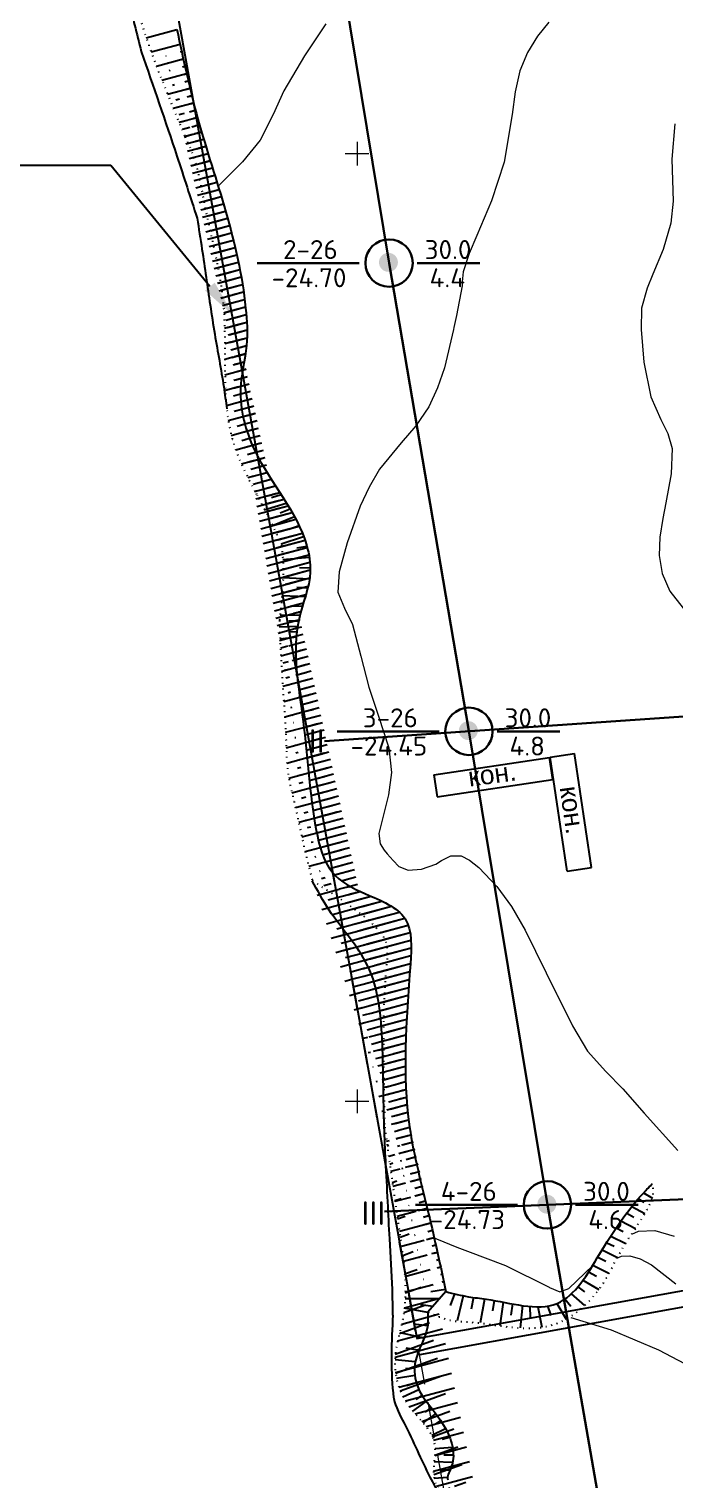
# Model space of a CAD drawing. Header units: millimetres. Extents: x 0 to 9536964, y 0 to 4781485.
# Drawn here: x 9536465.4 to 9536533.5, y 4780760.1 to 4780913.2 of the extents above; entities that cross this region are included whole.
import ezdxf
from ezdxf import colors
from ezdxf.entities.mleader import LeaderData, LeaderLine
from ezdxf.enums import TextEntityAlignment as Align
from ezdxf.math import Vec2, Vec3

# ---------------------------------------------------------------- set-up
doc = ezdxf.new("R2010")
doc.units = ezdxf.units.MM
doc.header["$PDMODE"] = 32
doc.header["$PDSIZE"] = 0.5
doc.linetypes.add('DASHED', pattern=[19.05, 12.7, -6.35])
doc.linetypes.add('Подошва насыпи (выемки)', pattern=[1, 0, 0.5, -0.5])
for name, color, linetype in [('04 05 26.Изолинии.Утолщённые', 7, 'Continuous'), ('Сетка', 7, 'Continuous'), ('скважина', 7, 'Continuous')]:
    doc.layers.add(name, color=color, linetype=linetype)
doc.layers.add('Berth line', color=5, linetype='Continuous', lineweight=50)
doc.styles.add('Arial_00010', font='arial.ttf', dxfattribs={"height": 0.2})
doc.styles.add('Roman', font='romans.shx')
doc.dimstyles.get("Standard").update_dxf_attribs({"dimtxt": 0.18, "dimasz": 0.18, "dimexe": 0.18, "dimexo": 0.0625, "dimgap": 0.09, "dimtad": 0, "dimtih": 1, "dimtoh": 1, "dimdec": 4, "dimzin": 0, "dimdsep": 46, "dimtxsty": 'Standard', "dimcen": 0.09, "dimadec": 6, "dimazin": 0, "dimtfac": 1, "dimtdec": 4, "dimtofl": 0, "dimtmove": 0, "dimatfit": 3, "dimfxl": 1, "dimtolj": 1, "dimtzin": 0, "dimarcsym": 0})

# ---------------------------------------------------------------- blocks, each defined once
blk = doc.blocks.new('*D39')
at = {"color": 0, "lineweight": -2, "transparency": 16777216}
for p, q in [((9536474.67, 4780950.44), (9536552.17, 4780964.42)), ((9536552.02, 4780964.21), (9536567.93, 4780875.99)), ((9536583.91, 4780787.42), (9536568, 4780875.63)), ((9536506.62, 4780773.3), (9536584.11, 4780787.27))]:
    blk.add_line(p, q, dxfattribs=at)
at = {"color": 0, "transparency": 16777216}
for points in [[(9536552.05, 4780964.21), (9536551.99, 4780964.2), (9536551.99, 4780964.39)], [(9536583.94, 4780787.43), (9536583.88, 4780787.41), (9536583.94, 4780787.24)]]:
    blk.add_solid(points, dxfattribs=at)
at = {"layer": 'Defpoints', "color": 0, "transparency": 16777216}
for p in [(9536474.61, 4780950.43), (9536583.94, 4780787.24), (9536506.56, 4780773.29)]:
    blk.add_point(p, dxfattribs=at)
at = {"color": 0, "transparency": 16777216, "insert": (9536567.96, 4780875.81), "char_height": 0.18, "attachment_point": 5}
blk.add_mtext('\\A1;180.0000', dxfattribs=at)

msp = doc.modelspace()

# ---------------------------------------------------------------- hatches: boundary and pattern name
h = msp.add_hatch()
h.set_pattern_fill('LINE', color=256, scale=0.25, angle=15)
edge = h.paths.add_edge_path()
edge.add_spline(control_points=[(9536480.96331, 4780913.15995), (9536481.64859, 4780909.97566), (9536483.05255, 4780903.45192), (9536486.31222, 4780893.87018), (9536488.17168, 4780885.87951), (9536488.53502, 4780879.54294), (9536487.17587, 4780874.56502), (9536489.24556, 4780866.87615), (9536494.31066, 4780861.63958), (9536495.36953, 4780855.07826), (9536492.69768, 4780849.157), (9536494.6583, 4780839.7452), (9536494.99791, 4780831.05494), (9536496.76084, 4780823.90978), (9536501.01339, 4780821.74859), (9536505.97128, 4780819.90868), (9536505.33385, 4780809.79427), (9536504.46532, 4780799.92123), (9536507.55308, 4780788.45018), (9536508.79206, 4780782.66288), (9536509.37813, 4780779.92531)], knot_values=[0, 0, 0, 0, 9.762539053, 20.000742092, 30.337143378, 34.288849561, 38.896341426, 45.541362616, 57.053466874, 59.819321843, 64.909116031, 75.749456811, 87.303837152, 92.020899366, 96.252085366, 101.191292714, 105.981241943, 123.183363722, 132.569221326, 140.994334199, 140.994334199, 140.994334199, 140.994334199], degree=3, periodic=0)
edge.add_spline(control_points=[(9536479.44285, 4780911.93914), (9536479.73921, 4780910.75475), (9536480.60001, 4780907.31459), (9536481.87726, 4780904.00339), (9536482.71478, 4780901.83218)], knot_values=[0, 0, 0, 0, 3.660234482, 10.631457713, 10.631457713, 10.631457713, 10.631457713], degree=3, periodic=0)
h = msp.add_hatch()
h.set_pattern_fill('LINE', color=256, scale=0.5, angle=15)
edge = h.paths.add_edge_path()
edge.add_spline(control_points=[(9536480.96331, 4780913.15995), (9536481.64859, 4780909.97566), (9536483.05255, 4780903.45192), (9536486.31222, 4780893.87018), (9536488.17168, 4780885.87951), (9536488.53502, 4780879.54294), (9536487.17587, 4780874.56502), (9536489.24556, 4780866.87615), (9536494.31066, 4780861.63958), (9536495.36953, 4780855.07826), (9536492.69768, 4780849.157), (9536494.6583, 4780839.7452), (9536494.99791, 4780831.05494), (9536496.76084, 4780823.90978), (9536501.01339, 4780821.74859), (9536505.97128, 4780819.90868), (9536505.33385, 4780809.79427), (9536504.46532, 4780799.92123), (9536507.55308, 4780788.45018), (9536508.79206, 4780782.66288), (9536509.37813, 4780779.92531)], knot_values=[0, 0, 0, 0, 9.762539053, 20.000742092, 30.337143378, 34.288849561, 38.896341426, 45.541362616, 57.053466874, 59.819321843, 64.909116031, 75.749456811, 87.303837152, 92.020899366, 96.252085366, 101.191292714, 105.981241943, 123.183363722, 132.569221326, 140.994334199, 140.994334199, 140.994334199, 140.994334199], degree=3, periodic=0)
edge.add_spline(control_points=[(9536481.80701, 4780901.79127), (9536481.91023, 4780901.59343), (9536483.07757, 4780899.35576), (9536483.97732, 4780893.32541), (9536486.35854, 4780884.75068), (9536485.8487, 4780876.4169), (9536486.58525, 4780869.36641), (9536488.42967, 4780865.86994), (9536489.45589, 4780863.92452)], knot_values=[0, 0, 0, 0, 0.668699239, 7.563193664, 17.972653216, 27.236813652, 32.442242994, 38.971171382, 38.971171382, 38.971171382, 38.971171382], degree=3, periodic=0)
h = msp.add_hatch()
h.set_pattern_fill('LINE', color=256, scale=0.25, angle=15)
edge = h.paths.add_edge_path()
edge.add_spline(control_points=[(9536480.96331, 4780913.15995), (9536481.64859, 4780909.97566), (9536483.05255, 4780903.45192), (9536486.31222, 4780893.87018), (9536488.17168, 4780885.87951), (9536488.53502, 4780879.54294), (9536487.17587, 4780874.56502), (9536489.24556, 4780866.87615), (9536494.31066, 4780861.63958), (9536495.36953, 4780855.07826), (9536492.69768, 4780849.157), (9536494.6583, 4780839.7452), (9536494.99791, 4780831.05494), (9536496.76084, 4780823.90978), (9536501.01339, 4780821.74859), (9536505.97128, 4780819.90868), (9536505.33385, 4780809.79427), (9536504.46532, 4780799.92123), (9536507.55308, 4780788.45018), (9536508.79206, 4780782.66288), (9536509.37813, 4780779.92531)], knot_values=[0, 0, 0, 0, 9.762539053, 20.000742092, 30.337143378, 34.288849561, 38.896341426, 45.541362616, 57.053466874, 59.819321843, 64.909116031, 75.749456811, 87.303837152, 92.020899366, 96.252085366, 101.191292714, 105.981241943, 123.183363722, 132.569221326, 140.994334199, 140.994334199, 140.994334199, 140.994334199], degree=3, periodic=0)
edge.add_spline(control_points=[(9536482.99764, 4780901.5048), (9536483.43709, 4780899.91007), (9536484.6064, 4780895.66676), (9536486.25108, 4780889.43627), (9536487.33876, 4780883.01403), (9536487.16701, 4780878.52636), (9536486.89978, 4780875.12681), (9536486.9613, 4780872.3361), (9536488.11216, 4780868.59363), (9536489.56248, 4780866.09205), (9536490.48898, 4780864.49396)], knot_values=[0, 0, 0, 0, 4.962121667, 13.203349287, 19.341610445, 24.404382153, 26.617748185, 29.585021644, 32.7100201, 38.237474902, 38.237474902, 38.237474902, 38.237474902], degree=3, periodic=0)
h = msp.add_hatch()
h.set_pattern_fill('LINE', color=256, scale=0.25, angle=15)
edge = h.paths.add_edge_path()
edge.add_spline(control_points=[(9536480.96331, 4780913.15995), (9536481.64859, 4780909.97566), (9536483.05255, 4780903.45192), (9536486.31222, 4780893.87018), (9536488.17168, 4780885.87951), (9536488.53502, 4780879.54294), (9536487.17587, 4780874.56502), (9536489.24556, 4780866.87615), (9536494.31066, 4780861.63958), (9536495.36953, 4780855.07826), (9536492.69768, 4780849.157), (9536494.6583, 4780839.7452), (9536494.99791, 4780831.05494), (9536496.76084, 4780823.90978), (9536501.01339, 4780821.74859), (9536505.97128, 4780819.90868), (9536505.33385, 4780809.79427), (9536504.46532, 4780799.92123), (9536507.55308, 4780788.45018), (9536508.79206, 4780782.66288), (9536509.37813, 4780779.92531)], knot_values=[0, 0, 0, 0, 9.762539053, 20.000742092, 30.337143378, 34.288849561, 38.896341426, 45.541362616, 57.053466874, 59.819321843, 64.909116031, 75.749456811, 87.303837152, 92.020899366, 96.252085366, 101.191292714, 105.981241943, 123.183363722, 132.569221326, 140.994334199, 140.994334199, 140.994334199, 140.994334199], degree=3, periodic=0)
edge.add_spline(control_points=[(9536492.68023, 4780848.50774), (9536492.73076, 4780847.20039), (9536492.85446, 4780843.99945), (9536493.36623, 4780839.48059), (9536493.6815, 4780834.61785), (9536494.45761, 4780829.87436), (9536495.34753, 4780826.53678), (9536495.81623, 4780824.77897)], knot_values=[0, 0, 0, 0, 3.923882958, 9.607293377, 13.635096166, 18.538213766, 23.993906501, 23.993906501, 23.993906501, 23.993906501], degree=3, periodic=0)
h = msp.add_hatch()
h.set_pattern_fill('LINE', color=256, scale=0.5, angle=15)
edge = h.paths.add_edge_path()
edge.add_spline(control_points=[(9536480.96331, 4780913.15995), (9536481.64859, 4780909.97566), (9536483.05255, 4780903.45192), (9536486.31222, 4780893.87018), (9536488.17168, 4780885.87951), (9536488.53502, 4780879.54294), (9536487.17587, 4780874.56502), (9536489.24556, 4780866.87615), (9536494.31066, 4780861.63958), (9536495.36953, 4780855.07826), (9536492.69768, 4780849.157), (9536494.6583, 4780839.7452), (9536494.99791, 4780831.05494), (9536496.76084, 4780823.90978), (9536501.01339, 4780821.74859), (9536505.97128, 4780819.90868), (9536505.33385, 4780809.79427), (9536504.46532, 4780799.92123), (9536507.55308, 4780788.45018), (9536508.79206, 4780782.66288), (9536509.37813, 4780779.92531)], knot_values=[0, 0, 0, 0, 9.762539053, 20.000742092, 30.337143378, 34.288849561, 38.896341426, 45.541362616, 57.053466874, 59.819321843, 64.909116031, 75.749456811, 87.303837152, 92.020899366, 96.252085366, 101.191292714, 105.981241943, 123.183363722, 132.569221326, 140.994334199, 140.994334199, 140.994334199, 140.994334199], degree=3, periodic=0)
edge.add_spline(control_points=[(9536495.27096, 4780823.31897), (9536495.27182, 4780823.31841), (9536497.41294, 4780821.9092), (9536504.36832, 4780817.59533), (9536502.58776, 4780814.22783), (9536502.81325, 4780802.40257), (9536502.91026, 4780797.31476)], knot_values=[701.227300786, 701.227300786, 701.227300786, 701.227300786, 701.236055474, 723.143966716, 740.1804359, 753.045599627, 753.045599627, 753.045599627, 753.045599627], degree=3, periodic=0)
h = msp.add_hatch()
h.set_pattern_fill('LINE', color=256, scale=0.25, angle=15)
edge = h.paths.add_edge_path()
edge.add_spline(control_points=[(9536480.96331, 4780913.15995), (9536481.64859, 4780909.97566), (9536483.05255, 4780903.45192), (9536486.31222, 4780893.87018), (9536488.17168, 4780885.87951), (9536488.53502, 4780879.54294), (9536487.17587, 4780874.56502), (9536489.24556, 4780866.87615), (9536494.31066, 4780861.63958), (9536495.36953, 4780855.07826), (9536492.69768, 4780849.157), (9536494.6583, 4780839.7452), (9536494.99791, 4780831.05494), (9536496.76084, 4780823.90978), (9536501.01339, 4780821.74859), (9536505.97128, 4780819.90868), (9536505.33385, 4780809.79427), (9536504.46532, 4780799.92123), (9536507.55308, 4780788.45018), (9536508.79206, 4780782.66288), (9536509.37813, 4780779.92531)], knot_values=[0, 0, 0, 0, 9.762539053, 20.000742092, 30.337143378, 34.288849561, 38.896341426, 45.541362616, 57.053466874, 59.819321843, 64.909116031, 75.749456811, 87.303837152, 92.020899366, 96.252085366, 101.191292714, 105.981241943, 123.183363722, 132.569221326, 140.994334199, 140.994334199, 140.994334199, 140.994334199], degree=3, periodic=0)
edge.add_spline(control_points=[(9536495.95513, 4780824.52146), (9536496.33589, 4780823.99833), (9536497.25429, 4780822.73653), (9536499.82286, 4780821.50192), (9536502.16737, 4780820.26923), (9536503.85885, 4780818.62718), (9536504.5082, 4780816.81165), (9536504.28033, 4780814.0057), (9536504.03111, 4780810.11591), (9536503.85935, 4780805.3913), (9536503.9052, 4780801.10805), (9536504.0892, 4780798.52169), (9536504.16009, 4780797.52521)], knot_values=[0, 0, 0, 0, 1.916155119, 4.621810974, 8.341723757, 9.879640382, 11.562065345, 13.918280115, 18.234047327, 23.301319581, 28.082224845, 31.078716618, 31.078716618, 31.078716618, 31.078716618], degree=3, periodic=0)
h = msp.add_hatch()
h.set_pattern_fill('LINE', color=256, scale=0.5, angle=15)
edge = h.paths.add_edge_path()
edge.add_spline(control_points=[(9536480.96331, 4780913.15995), (9536481.64859, 4780909.97566), (9536483.05255, 4780903.45192), (9536486.31222, 4780893.87018), (9536488.17168, 4780885.87951), (9536488.53502, 4780879.54294), (9536487.17587, 4780874.56502), (9536489.24556, 4780866.87615), (9536494.31066, 4780861.63958), (9536495.36953, 4780855.07826), (9536492.69768, 4780849.157), (9536494.6583, 4780839.7452), (9536494.99791, 4780831.05494), (9536496.76084, 4780823.90978), (9536501.01339, 4780821.74859), (9536505.97128, 4780819.90868), (9536505.33385, 4780809.79427), (9536504.46532, 4780799.92123), (9536507.55308, 4780788.45018), (9536508.79206, 4780782.66288), (9536509.37813, 4780779.92531)], knot_values=[0, 0, 0, 0, 9.762539053, 20.000742092, 30.337143378, 34.288849561, 38.896341426, 45.541362616, 57.053466874, 59.819321843, 64.909116031, 75.749456811, 87.303837152, 92.020899366, 96.252085366, 101.191292714, 105.981241943, 123.183363722, 132.569221326, 140.994334199, 140.994334199, 140.994334199, 140.994334199], degree=3, periodic=0)
edge.add_spline(control_points=[(9536502.9198, 4780797.27876), (9536503.16102, 4780795.48211), (9536503.66881, 4780791.70007), (9536504.65886, 4780785.02205), (9536505.5727, 4780778.6442), (9536503.57351, 4780772.86945), (9536504.59076, 4780767.87462), (9536508.98148, 4780764.7044), (9536507.31104, 4780759.48252), (9536511.57958, 4780756.03438), (9536514.88107, 4780751.95196), (9536515.62952, 4780746.7022), (9536517.39843, 4780741.84497), (9536518.02545, 4780736.14666), (9536517.4962, 4780730.55102), (9536516.70706, 4780724.92312), (9536519.11225, 4780722.88218), (9536520.02075, 4780722.11126)], knot_values=[0, 0, 0, 0, 5.431344113, 11.433239761, 20.390654311, 24.137284468, 29.528398815, 34.535041067, 38.253337906, 43.518535206, 49.086449711, 53.976359873, 58.984006111, 64.654382614, 70.814393492, 76.426379153, 79.832940699, 79.832940699, 79.832940699, 79.832940699], degree=3, periodic=0)
h = msp.add_hatch()
h.set_pattern_fill('LINE', color=256, scale=0.25, angle=15)
edge = h.paths.add_edge_path()
edge.add_spline(control_points=[(9536504.27418, 4780797.23038), (9536504.59481, 4780794.78021), (9536505.28113, 4780789.53544), (9536506.4729, 4780783.84969), (9536507.16439, 4780780.58745), (9536507.27167, 4780780.08137)], knot_values=[0, 0, 0, 0, 7.410804632, 15.863343006, 17.415357389, 17.415357389, 17.415357389, 17.415357389], degree=3, periodic=0)
edge.add_spline(control_points=[(9536480.96331, 4780913.15995), (9536481.64859, 4780909.97566), (9536483.05255, 4780903.45192), (9536486.31222, 4780893.87018), (9536488.17168, 4780885.87951), (9536488.53502, 4780879.54294), (9536487.17587, 4780874.56502), (9536489.24556, 4780866.87615), (9536494.31066, 4780861.63958), (9536495.36953, 4780855.07826), (9536492.69768, 4780849.157), (9536494.6583, 4780839.7452), (9536494.99791, 4780831.05494), (9536496.76084, 4780823.90978), (9536501.01339, 4780821.74859), (9536505.97128, 4780819.90868), (9536505.33385, 4780809.79427), (9536504.46532, 4780799.92123), (9536507.55308, 4780788.45018), (9536508.79206, 4780782.66288), (9536509.37813, 4780779.92531)], knot_values=[0, 0, 0, 0, 9.762539053, 20.000742092, 30.337143378, 34.288849561, 38.896341426, 45.541362616, 57.053466874, 59.819321843, 64.909116031, 75.749456811, 87.303837152, 92.020899366, 96.252085366, 101.191292714, 105.981241943, 123.183363722, 132.569221326, 140.994334199, 140.994334199, 140.994334199, 140.994334199], degree=3, periodic=0)
h = msp.add_hatch()
h.set_pattern_fill('LINE', scale=0.6, angle=20)
h.set_pattern_definition([(20, (9535913.4705, 4780079.9442), (-0.6515484, 1.7901144), [])])
edge = h.paths.add_edge_path()
edge.add_spline(control_points=[(9536509.58971, 4780760.04461), (9536509.75415, 4780759.8841), (9536510.77049, 4780758.89209), (9536512.74713, 4780757.37307), (9536516.9004, 4780755.17378), (9536517.24303, 4780750.94149), (9536516.82287, 4780747.22194), (9536518.91878, 4780742.21173), (9536519.92053, 4780736.94815), (9536517.99633, 4780730.66861), (9536518.9658, 4780726.84363), (9536519.73216, 4780723.81999)], knot_values=[38.289199735, 38.289199735, 38.289199735, 38.289199735, 39.330830487, 44.727119287, 56.394584676, 62.91025258, 68.788450428, 78.770408812, 94.791241327, 99.584273214, 117.669337421, 117.669337421, 117.669337421, 117.669337421], degree=3, periodic=0)
edge.add_spline(control_points=[(9536502.9198, 4780797.27876), (9536503.16102, 4780795.48211), (9536503.66881, 4780791.70007), (9536504.65886, 4780785.02205), (9536505.5727, 4780778.6442), (9536503.57351, 4780772.86945), (9536504.59076, 4780767.87462), (9536508.98148, 4780764.7044), (9536507.31104, 4780759.48252), (9536511.57958, 4780756.03438), (9536514.88107, 4780751.95196), (9536515.62952, 4780746.7022), (9536517.39843, 4780741.84497), (9536518.02545, 4780736.14666), (9536517.4962, 4780730.55102), (9536516.70706, 4780724.92312), (9536519.11225, 4780722.88218), (9536520.02075, 4780722.11126)], knot_values=[0, 0, 0, 0, 5.431344113, 11.433239761, 20.390654311, 24.137284468, 29.528398815, 34.535041067, 38.253337906, 43.518535206, 49.086449711, 53.976359873, 58.984006111, 64.654382614, 70.814393492, 76.426379153, 79.832940699, 79.832940699, 79.832940699, 79.832940699], degree=3, periodic=0)
at = {"layer": 'скважина', "linetype": 'Continuous'}
for points in [[(9536504.31224, 4780888.54681, 1), (9536502.31224, 4780888.54681, 1)], [(9536512.74923, 4780839.12972, 1), (9536510.74923, 4780839.12972, 1)], [(9536521.03915, 4780789.15819, 1), (9536519.03915, 4780789.15819, 1)]]:
    msp.add_hatch(color=6, dxfattribs=at).paths.add_polyline_path(points)

# ---------------------------------------------------------------- linework, layer by layer
at = {"color": 5, "lineweight": 25}
for p, q in [((9536506.3282, 4780774.9871), (9536474.61566, 4780950.43163)), ((9536659.83566, 4780802.55273), (9536506.23595, 4780774.93837))]:
    msp.add_line(p, q, dxfattribs=at)
at = {"linetype": 'Continuous'}
for p, q in [((9536477.72884, 4780912.25665), (9536480.97077, 4780913.12532)), ((9536478.25642, 4780910.75451), (9536481.30599, 4780911.57164)), ((9536478.81258, 4780909.26004), (9536481.64592, 4780910.01922)), ((9536479.38969, 4780907.77117), (9536481.99513, 4780908.4693)), ((9536479.98187, 4780906.28634), (9536482.35823, 4780906.92309)), ((9536480.58468, 4780904.80436), (9536482.73981, 4780905.38183)), ((9536481.19414, 4780903.32417), (9536483.14449, 4780903.84676)), ((9536481.80569, 4780901.84453), (9536483.57546, 4780902.31874)), ((9536491.88952, 4780848.81087), (9536493.58675, 4780849.02277)), ((9536491.94362, 4780847.03845), (9536493.51686, 4780847.46)), ((9536492.03685, 4780845.41993), (9536493.58406, 4780845.8345)), ((9536492.14489, 4780843.80538), (9536493.73967, 4780844.2327)), ((9536492.25753, 4780842.19206), (9536493.94611, 4780842.64451)), ((9536492.36438, 4780840.57719), (9536494.16963, 4780841.0609)), ((9536492.45466, 4780838.95788), (9536494.37749, 4780839.4731)), ((9536492.51762, 4780837.33125), (9536494.55526, 4780837.87723)), ((9536492.58771, 4780835.70653), (9536494.71489, 4780836.2765)), ((9536492.78963, 4780834.11713), (9536494.87105, 4780834.67485)), ((9536493.11943, 4780832.562), (9536495.03868, 4780833.07626)), ((9536493.48773, 4780831.01718), (9536495.23196, 4780831.48455)), ((9536493.83096, 4780829.46565), (9536495.46359, 4780829.90311)), ((9536494.16199, 4780827.91085), (9536495.74431, 4780828.33483)), ((9536494.50897, 4780826.36032), (9536496.10968, 4780826.78923)), ((9536494.88836, 4780824.81848), (9536496.67026, 4780825.29594))]:
    msp.add_line(p, q, dxfattribs=at)
at = {"color": 7}
for p, q in [((9536490.19857, 4780862.44346), (9536492.52274, 4780863.13577)), ((9536491.97852, 4780864.00857), (9536490.9669, 4780863.70365)), ((9536491.05148, 4780860.77528), (9536493.38612, 4780861.71006)), ((9536492.93743, 4780862.49511), (9536491.87949, 4780862.06632)), ((9536491.98119, 4780858.82612), (9536494.33717, 4780859.63079)), ((9536493.87777, 4780860.73039), (9536492.79461, 4780860.35543)), ((9536494.69417, 4780858.56747), (9536493.64709, 4780858.36994)), ((9536492.14291, 4780857.17708), (9536494.95189, 4780857.42236)), ((9536492.17533, 4780855.29328), (9536494.97599, 4780855.13989)), ((9536495.04918, 4780856.2758), (9536493.92958, 4780856.30992)), ((9536493.62827, 4780854.2661), (9536494.77597, 4780854.18948)), ((9536492.09915, 4780853.39267), (9536494.53472, 4780853.27258)), ((9536493.17665, 4780852.30386), (9536494.23277, 4780852.27061)), ((9536491.87808, 4780851.33823), (9536493.96485, 4780851.32655)), ((9536492.77462, 4780850.7293), (9536493.83116, 4780850.70773)), ((9536491.82318, 4780850.08537), (9536493.71341, 4780850.15245)), ((9536529.71095, 4780789.7267), (9536530.28912, 4780789.37599)), ((9536530.2397, 4780790.33921), (9536531.18847, 4780789.79586)), ((9536528.47507, 4780788.19886), (9536529.22123, 4780787.77407)), ((9536529.01457, 4780788.9168), (9536530.38182, 4780788.16825)), ((9536527.36291, 4780786.64613), (9536528.1088, 4780786.27183)), ((9536527.85828, 4780787.38879), (9536529.39231, 4780786.59794)), ((9536526.3571, 4780785.09386), (9536527.14525, 4780784.72258)), ((9536526.80364, 4780785.79171), (9536528.38482, 4780784.99759)), ((9536525.41189, 4780783.56188), (9536526.28202, 4780783.13176)), ((9536525.87564, 4780784.34564), (9536527.49162, 4780783.52365)), ((9536524.44079, 4780782.00593), (9536525.26407, 4780781.55162)), ((9536524.89997, 4780782.7261), (9536526.59873, 4780781.88397)), ((9536523.3095, 4780780.42008), (9536524.01747, 4780779.92137)), ((9536523.84641, 4780781.13725), (9536525.51892, 4780780.14935)), ((9536508.67159, 4780779.15552), (9536505.07527, 4780779.18162)), ((9536509.38115, 4780779.92601), (9536507.46922, 4780777.7428)), ((9536510.28712, 4780779.70202), (9536509.82391, 4780778.45943)), ((9536511.18518, 4780779.48468), (9536510.55653, 4780776.83413)), ((9536512.2935, 4780779.327), (9536512.05668, 4780778.09131)), ((9536513.45391, 4780779.14709), (9536513.00869, 4780776.62364)), ((9536514.47775, 4780778.9927), (9536514.28336, 4780777.88368)), ((9536515.42705, 4780778.80503), (9536515.06094, 4780776.36233)), ((9536516.39415, 4780778.62718), (9536516.25162, 4780777.43989)), ((9536517.4489, 4780778.48471), (9536517.21134, 4780776.11012)), ((9536521.07993, 4780778.68433), (9536522.06343, 4780777.02684)), ((9536521.93588, 4780779.15079), (9536522.57732, 4780778.40513)), ((9536522.59157, 4780779.69221), (9536524.01696, 4780778.45738)), ((9536507.45864, 4780777.71974), (9536504.9769, 4780778.19833)), ((9536518.23758, 4780778.37549), (9536518.28509, 4780777.21192)), ((9536519.10229, 4780778.32323), (9536519.49188, 4780776.17661)), ((9536520.11069, 4780778.41838), (9536520.47177, 4780777.40203)), ((9536504.50463, 4780775.60071), (9536507.09549, 4780775.05717)), ((9536505.96799, 4780776.51199), (9536507.4279, 4780776.35257)), ((9536505.13309, 4780773.98565), (9536506.54664, 4780773.75136)), ((9536504.03733, 4780772.75121), (9536506.13316, 4780772.55322)), ((9536504.16998, 4780770.79275), (9536506.10779, 4780771.12568)), ((9536505.12375, 4780771.82182), (9536506.08558, 4780771.87788)), ((9536504.83879, 4780768.82837), (9536506.51285, 4780769.60692)), ((9536505.25857, 4780770.03158), (9536506.23498, 4780770.34822)), ((9536505.89787, 4780767.29757), (9536507.30677, 4780768.33608)), ((9536506.86932, 4780768.95973), (9536506.20264, 4780768.53132)), ((9536506.98806, 4780766.06574), (9536508.30895, 4780767.03944)), ((9536507.79385, 4780767.71236), (9536507.18186, 4780767.20767)), ((9536508.81918, 4780766.31977), (9536508.14598, 4780765.87625)), ((9536507.87569, 4780764.79546), (9536509.32919, 4780765.49387)), ((9536508.23212, 4780763.37933), (9536510.08535, 4780763.50691)), ((9536509.77406, 4780764.51857), (9536508.99805, 4780764.33485)), ((9536508.15201, 4780762.01045), (9536510.08344, 4780761.93009)), ((9536509.17279, 4780762.71252), (9536510.16287, 4780762.70806)), ((9536508.14562, 4780760.24251), (9536509.54005, 4780760.36038)), ((9536508.82745, 4780761.12907), (9536509.81176, 4780761.1137))]:
    msp.add_line(p, q, dxfattribs=at)
for p, q in [((9536493.63915, 4780849.55977), (9536492.76432, 4780849.52826)), ((9536520.37635, 4780836.3119, -12.12246), (9536522.97265, 4780836.69957, -12.10731)), ((9536524.7635, 4780824.6964, -11.85955), (9536522.97265, 4780836.69957, -12.10731)), ((9536508.1046, 4780834.4795, -12.19405), (9536520.32993, 4780836.30497, -12.12273)), ((9536520.68034, 4780833.95635, -12.02389), (9536520.32993, 4780836.30497, -12.07237)), ((9536522.1672, 4780824.30873, -12.09595), (9536520.37635, 4780836.3119, -12.34372)), ((9536508.1046, 4780834.4795, -12.19405), (9536508.45529, 4780832.13093, -12.19469)), ((9536508.45529, 4780832.13093, -12.19469), (9536520.68034, 4780833.95635, -12.12337)), ((9536523.32306, 4780834.35096, -12.10795), (9536523.32334, 4780834.351, -12.10795)), ((9536522.1672, 4780824.30873, -11.8747), (9536524.7635, 4780824.6964, -11.85955)), ((9536509.31835, 4780780.16585), (9536507.77921, 4780779.89565)), ((9536508.01617, 4780778.36918), (9536506.69838, 4780778.52332))]:
    msp.add_line(p, q)
at = {"color": 4, "lineweight": 30, "flags": 128}
for points in [[(9536493.99021, 4780945.40226), (9536503.37414, 4780888.4714), (9536511.80015, 4780839.11853), (9536520.10104, 4780789.08278), (9536528.77749, 4780739.32456), (9536530.03439, 4780733.66806)], [(9536496.54861, 4780838.02409), (9536550.37271, 4780841.70685), (9536619.4045, 4780841.57339), (9536630.54271, 4780841.76933)], [(9536502.87728, 4780788.38051), (9536549.38278, 4780790.29946), (9536619.0498, 4780802.45197), (9536631.86074, 4780804.17419)]]:
    msp.add_lwpolyline(points, dxfattribs=at)
at = {"color": 7}
for points in [[(9536471.5044, 4780945.0311), (9536471.54335, 4780941.45711), (9536471.4835, 4780936.40919), (9536471.44237, 4780934.43847), (9536471.57005, 4780933.00649), (9536472.1249, 4780928.40479), (9536472.63151, 4780926.23804), (9536473.75629, 4780921.13605), (9536475.11466, 4780917.89562), (9536475.91295, 4780915.78547), (9536476.50873, 4780913.59553), (9536477.20239, 4780910.77995)], [(9536483.10442, 4780893.20004), (9536483.61968, 4780889.9457), (9536484.48069, 4780884.052), (9536484.96475, 4780880.95841), (9536485.91973, 4780875.40689), (9536486.23439, 4780873.08157)], [(9536503.78251, 4780777.45897), (9536503.72111, 4780780.14675), (9536503.44441, 4780785.4961), (9536503.24246, 4780789.41643), (9536503.02369, 4780793.72713), (9536502.86455, 4780797.32185), (9536502.66796, 4780806.08136), (9536501.09942, 4780814.36025), (9536497.05571, 4780820.17666), (9536495.27144, 4780823.28343)]]:
    msp.add_spline(points, degree=3, dxfattribs=at)
at = {"linetype": 'Подошва насыпи (выемки)'}
for points, knots in [([(9536493.34003, 4780941.19281), (9536492.09603, 4780941.28858), (9536490.1284, 4780941.44005), (9536485.43364, 4780944.84406), (9536474.42061, 4780938.12167), (9536480.14795, 4780926.73229), (9536482.19716, 4780931.71355), (9536484.49282, 4780929.5489), (9536483.35406, 4780929.49028), (9536481.14826, 4780922.25741), (9536477.98571, 4780923.492), (9536474.65288, 4780921.65582), (9536475.34486, 4780920.50825), (9536477.59982, 4780911.89721), (9536480.77985, 4780904.33335), (9536481.86976, 4780901.68915)], [438.371170381, 438.371170381, 438.371170381, 438.371170381, 444.061509179, 447.371516402, 452.523756888, 460.011182343, 477.69125353, 492.748346762, 502.027263631, 505.391688989, 511.6332967, 518.067732605, 524.906592275, 530.84591583, 536.290658326, 536.290658326, 536.290658326, 536.290658326]), ([(9536492.01818, 4780858.6723), (9536492.04453, 4780858.43283), (9536492.30953, 4780856.02406), (9536492.18664, 4780854.18233), (9536491.81044, 4780850.73748), (9536491.80779, 4780850.71323)], [629.437612222, 629.437612222, 629.437612222, 629.437612222, 631.30719929, 648.243235102, 648.362862163, 648.362862163, 648.362862163, 648.362862163]), ([(9536495.27096, 4780823.31897), (9536495.27182, 4780823.31841), (9536497.41294, 4780821.9092), (9536504.36832, 4780817.59533), (9536502.58776, 4780814.22783), (9536502.81325, 4780802.40257), (9536502.91026, 4780797.31476)], [701.227300786, 701.227300786, 701.227300786, 701.227300786, 701.236055474, 723.143966716, 740.1804359, 753.045599627, 753.045599627, 753.045599627, 753.045599627])]:
    msp.add_open_spline(points, degree=3, knots=knots, dxfattribs=at)
msp.add_spline([(9536480.96331, 4780913.15995), (9536483.19668, 4780903.65631), (9536486.14051, 4780893.85046), (9536488.23261, 4780883.72799), (9536488.32423, 4780879.77735), (9536487.69818, 4780875.21259), (9536489.17068, 4780868.73277), (9536494.68842, 4780858.62915), (9536495.05007, 4780855.88704), (9536493.8679, 4780850.93644), (9536494.29877, 4780840.10466), (9536495.68627, 4780828.63389), (9536497.35024, 4780824.22006), (9536500.89209, 4780821.90529), (9536505.07442, 4780819.27776), (9536505.62345, 4780814.51938), (9536505.53854, 4780797.31747), (9536507.54568, 4780788.14874), (9536509.37813, 4780779.92531)], degree=3)
for points, knots in [([(9536477.20487, 4780910.78149), (9536478.49126, 4780907.10601), (9536480.49753, 4780901.26951), (9536482.39816, 4780895.38737), (9536483.10347, 4780893.20458)], [183.695933691, 183.695933691, 183.695933691, 183.695933691, 207.016921405, 220.777421476, 220.777421476, 220.777421476, 220.777421476]), ([(9536507.46078, 4780777.77181), (9536507.48699, 4780777.23908), (9536507.57613, 4780775.42723), (9536505.81174, 4780773.02654), (9536506.16478, 4780769.6994), (9536508.38816, 4780767.06741), (9536510.30069, 4780764.26406), (9536510.15377, 4780761.57254), (9536509.43146, 4780760.40524), (9536509.58433, 4780760.06468), (9536509.58815, 4780760.05674)], [0, 0, 0, 0, 3.151331762, 10.717886329, 16.615776007, 21.555435349, 31.371554766, 35.433342167, 37.911972566, 37.971580011, 37.971580011, 37.971580011, 37.971580011])]:
    msp.add_open_spline(points, degree=3, knots=knots)
for points in [[(9536481.80701, 4780901.79127), (9536482.11048, 4780901.1954), (9536483.91004, 4780894.5399), (9536485.85468, 4780884.3137), (9536486.09513, 4780875.05266), (9536486.82079, 4780869.89806), (9536489.45589, 4780863.92452)], [(9536502.9198, 4780797.27876), (9536503.65415, 4780791.89729), (9536504.51608, 4780785.95761), (9536504.82095, 4780777.00538), (9536504.03539, 4780773.34203), (9536505.28682, 4780768.09817), (9536508.14556, 4780763.98793), (9536508.13096, 4780760.26966), (9536511.27745, 4780756.04806), (9536514.54443, 4780751.53935), (9536515.78141, 4780746.80848), (9536517.14374, 4780741.98971), (9536517.82354, 4780736.36023), (9536517.40979, 4780730.21413), (9536517.7053, 4780724.60993), (9536520.02075, 4780722.11126)], [(9536507.5187, 4780777.73997), (9536510.11208, 4780776.86494), (9536511.90373, 4780776.70957), (9536520.46805, 4780776.37444), (9536526.01751, 4780780.83581), (9536527.60347, 4780783.76009), (9536530.63996, 4780788.58779), (9536531.22893, 4780790.02694), (9536531.19845, 4780791.33313)]]:
    msp.add_spline(points, degree=3, dxfattribs=at)
at = {"color": 7, "linetype": 'Подошва насыпи (выемки)'}
for points in [[(9536489.33997, 4780864.14378), (9536490.63022, 4780861.69603), (9536491.51094, 4780859.79507), (9536492.03314, 4780858.6732)], [(9536491.81314, 4780850.75849), (9536491.91271, 4780847.68947), (9536492.20516, 4780842.94332), (9536492.50831, 4780837.63585), (9536492.63739, 4780835.15658), (9536493.45918, 4780831.13974), (9536494.45728, 4780826.58169), (9536495.2758, 4780823.32106)]]:
    msp.add_spline(points, degree=3, dxfattribs=at)
at = {"linetype": 'ByBlock'}
msp.add_spline([(9536509.38407, 4780779.92763), (9536511.75968, 4780779.3909), (9536513.65315, 4780779.13317), (9536521.11878, 4780778.68811), (9536525.60499, 4780783.89313), (9536530.26323, 4780790.36803), (9536531.20866, 4780791.35192)], degree=3, dxfattribs=at)
at = {"color": 7}
msp.add_open_spline([(9536503.78132, 4780777.45309), (9536503.70865, 4780776.06496), (9536503.56526, 4780773.32583), (9536503.66078, 4780770.38636), (9536503.96127, 4780767.90826), (9536505.57359, 4780765.01151), (9536507.31835, 4780760.8444), (9536510.31567, 4780755.66461), (9536513.55143, 4780751.44905), (9536515.66528, 4780744.48222), (9536518.64406, 4780737.65018), (9536516.15536, 4780732.36296), (9536516.00237, 4780730.46337), (9536516.00186, 4780730.45695)], degree=3, knots=[0, 0, 0, 0, 8.337093222, 16.451101004, 17.625832273, 23.265003114, 35.900072151, 44.906537716, 59.13630723, 67.203368562, 88.767212779, 100.231132606, 100.270010253, 100.270010253, 100.270010253, 100.270010253], dxfattribs=at)
at = {"layer": '04 05 26.Изолинии.Утолщённые', "color": 32, "lineweight": 13, "true_color": 0xbc511d}
for points in [[(9536496.68653, 4780913.73064, -25), (9536494.43542, 4780910.33523, -25), (9536492.27572, 4780906.638, -25), (9536492.27572, 4780906.638, -25), (9536491.12566, 4780904.14061, -25), (9536489.76662, 4780901.43795, -25), (9536489.76662, 4780901.43795, -25), (9536487.90658, 4780899.15891, -25), (9536486.17067, 4780897.4154, -25), (9536486.17067, 4780897.4154, -25), (9536486.17067, 4780897.4154, -25), (9536485.31305, 4780896.58827, -25)], [(9536520.25646, 4780913.88809, -24.5), (9536519.04066, 4780912.40671, -24.5), (9536517.9927, 4780910.68866, -24.5), (9536517.20153, 4780908.74681, -24.5), (9536517.20153, 4780908.74681, -24.5), (9536516.70385, 4780906.55047, -24.5), (9536516.37581, 4780904.16108, -24.5), (9536515.52422, 4780899.12777, -24.5), (9536515.52422, 4780899.12777, -24.5), (9536514.18325, 4780895.05537, -24.5), (9536512.64819, 4780891.378, -24.5), (9536511.84517, 4780889.48784, -24.5), (9536511.84517, 4780889.48784, -24.5), (9536511.21134, 4780887.55474, -24.5), (9536511.09766, 4780886.48759, -24.5), (9536511.07837, 4780886.06751, -24.5), (9536511.07837, 4780886.06751, -24.5), (9536510.49548, 4780882.93789, -24.5), (9536510.22638, 4780881.68463, -24.5), (9536510.22638, 4780881.68463, -24.5), (9536510.17662, 4780881.45054, -24.5), (9536509.21541, 4780877.43028, -24.5), (9536508.50671, 4780875.29222, -24.5), (9536507.58765, 4780873.29888, -24.5), (9536507.58765, 4780873.29888, -24.5), (9536506.21772, 4780871.28799, -24.5), (9536504.6703, 4780869.49534, -24.5), (9536502.38058, 4780866.70531, -24.5), (9536502.38058, 4780866.70531, -24.5), (9536501.26423, 4780864.82659, -24.5), (9536500.33089, 4780862.81753, -24.5), (9536498.93894, 4780858.93025, -24.5), (9536498.93894, 4780858.93025, -24.5), (9536498.11156, 4780855.88936, -24.5), (9536497.97709, 4780853.74964, -24.5), (9536497.97709, 4780853.74964, -24.5), (9536498.67431, 4780852.06562, -24.5), (9536499.51736, 4780850.31893, -24.5), (9536499.51736, 4780850.31893, -24.5), (9536500.40424, 4780846.9908, -24.5), (9536501.2253, 4780843.72935, -24.5), (9536501.2253, 4780843.72935, -24.5), (9536502.27032, 4780840.64071, -24.5), (9536503.3445, 4780837.31144, -24.5), (9536503.3445, 4780837.31144, -24.5), (9536503.62726, 4780834.71031, -24.5), (9536503.32794, 4780832.34756, -24.5), (9536503.32794, 4780832.34756, -24.5), (9536502.81453, 4780830.39254, -24.5), (9536502.31272, 4780828.28619, -24.5), (9536502.31272, 4780828.28619, -24.5), (9536502.43605, 4780827.17811, -24.5), (9536502.87477, 4780826.52049, -24.5), (9536502.87861, 4780826.51593, -24.5), (9536502.87861, 4780826.51593, -24.5), (9536503.19162, 4780826.14371, -24.5), (9536503.81391, 4780825.40659, -24.5), (9536503.81391, 4780825.40659, -24.5), (9536504.42277, 4780824.80001, -24.5), (9536505.37669, 4780824.41199, -24.5), (9536505.37669, 4780824.41199, -24.5), (9536506.79448, 4780824.50152, -24.5), (9536508.30608, 4780825.04857, -24.5), (9536508.30608, 4780825.04857, -24.5), (9536508.9173, 4780825.4164, -24.5), (9536509.8818, 4780825.93018, -24.5), (9536510.9866, 4780825.92327, -24.5), (9536510.9866, 4780825.92327, -24.5), (9536511.86918, 4780825.4603, -24.5), (9536512.83876, 4780824.69243, -24.5), (9536514.75255, 4780822.68362, -24.5), (9536514.75255, 4780822.68362, -24.5), (9536516.31515, 4780820.55445, -24.5), (9536517.75373, 4780818.0604, -24.5), (9536517.75373, 4780818.0604, -24.5), (9536521.07252, 4780811.36763, -24.5), (9536521.07252, 4780811.36763, -24.5), (9536521.08842, 4780811.33462, -24.5), (9536522.74911, 4780807.97257, -24.5), (9536524.33192, 4780805.29105, -24.5), (9536524.33192, 4780805.29105, -24.5), (9536526.25968, 4780803.16557, -24.5), (9536528.06799, 4780801.33119, -24.5), (9536528.06799, 4780801.33119, -24.5), (9536530.30898, 4780798.75573, -24.5), (9536533.85794, 4780794.81734, -24.5)], [(9536529.00587, 4780785.99894, -25), (9536529.69883, 4780786.29277, -25), (9536531.43547, 4780786.367, -25), (9536531.43547, 4780786.367, -25), (9536533.47196, 4780785.77436, -25)], [(9536508.09536, 4780785.65004, -25), (9536508.38536, 4780785.50635, -25), (9536508.38536, 4780785.50635, -25), (9536508.38536, 4780785.50635, -25), (9536510.54199, 4780784.60293, -25), (9536510.54199, 4780784.60293, -25), (9536511.66489, 4780784.20105, -25), (9536515.68628, 4780782.67414, -25), (9536515.68628, 4780782.67414, -25), (9536520.28999, 4780780.38325, -25), (9536520.28999, 4780780.38325, -25), (9536520.32278, 4780780.36525, -25), (9536521.41064, 4780779.89184, -25), (9536522.34273, 4780780.24522, -25), (9536522.34273, 4780780.24522, -25), (9536524.90291, 4780782.69446, -25)], [(9536527.42979, 4780783.4635, -25.5), (9536527.90514, 4780783.66806, -25.5), (9536528.80687, 4780783.70773, -25.5), (9536528.80687, 4780783.70773, -25.5), (9536529.87569, 4780783.38607, -25.5), (9536531.07315, 4780782.74198, -25.5), (9536533.64351, 4780780.75429, -25.5)]]:
    msp.add_polyline3d(points, dxfattribs=at)
at = {"layer": '04 05 26.Изолинии.Утолщённые', "color": 32, "lineweight": 20, "true_color": 0xbc511d}
for points in [[(9536533.56379, 4780903.15138, -24), (9536533.23087, 4780899.44628, -24), (9536533.23087, 4780899.44628, -24), (9536533.30177, 4780897.22949, -24), (9536533.36864, 4780894.99661, -24), (9536533.13459, 4780892.67668, -24), (9536533.13459, 4780892.67668, -24), (9536532.30669, 4780889.91383, -24), (9536531.22854, 4780887.28586, -24), (9536530.61583, 4780885.82531, -24), (9536530.61583, 4780885.82531, -24), (9536530.02282, 4780883.70959, -24), (9536530.00767, 4780881.4757, -24), (9536530.00767, 4780881.4757, -24), (9536530.2662, 4780878.02704, -24), (9536531.00271, 4780874.36519, -24), (9536531.00271, 4780874.36519, -24), (9536532.09136, 4780871.96364, -24), (9536532.81188, 4780870.48896, -24), (9536533.25435, 4780868.88906, -24), (9536533.25435, 4780868.88906, -24), (9536533.17473, 4780866.22204, -24), (9536532.61569, 4780863.17775, -24), (9536532.28564, 4780861.52558, -24), (9536532.28564, 4780861.52558, -24), (9536531.98094, 4780859.5545, -24), (9536531.90845, 4780857.61455, -24), (9536532.21122, 4780855.71201, -24), (9536533.03228, 4780853.85314, -24), (9536533.03228, 4780853.85314, -24), (9536534.43286, 4780852.06437, -24)], [(9536522.5677, 4780777.20865, -26), (9536526.81807, 4780775.88434, -26), (9536531.84122, 4780773.76914, -26), (9536531.84122, 4780773.76914, -26), (9536539.48359, 4780769.77964, -26), (9536542.28386, 4780768.7319, -26), (9536546.956, 4780767.5761, -26), (9536546.956, 4780767.5761, -26), (9536549.70259, 4780767.17445, -26), (9536552.41984, 4780767.20133, -26), (9536552.41984, 4780767.20133, -26), (9536555.38046, 4780767.36228, -26)]]:
    msp.add_polyline3d(points, dxfattribs=at)
at = {"layer": 'Berth line', "color": 1, "linetype": 'DASHED', "lineweight": 13, "ltscale": 0.3}
msp.add_lwpolyline([(9536847.46389, 4780686.3952), (9536532.5427, 4780629.5492), (9536474.45513, 4780951.34857), (9536474.45513, 4780951.34857), (9536390.1839, 4780951.34857)], dxfattribs=at)
at = {"layer": 'Сетка', "color": 94, "lineweight": 20, "true_color": 0x00a500}
for points in [[(9536500, 4780901.25), (9536500, 4780898.75)], [(9536501.25, 4780900), (9536498.75, 4780900)], [(9536501.25, 4780800), (9536498.75, 4780800)], [(9536500, 4780801.25), (9536500, 4780798.75)]]:
    msp.add_lwpolyline(points, dxfattribs=at)
at = {"layer": 'скважина', "color": 6, "linetype": 'Continuous', "lineweight": 30}
for points in [[(9536500.22113, 4780888.4714), (9536489.44479, 4780888.4714)], [(9536512.95698, 4780888.4714), (9536506.34388, 4780888.4714)], [(9536508.65811, 4780839.05431), (9536497.88177, 4780839.05431)], [(9536521.39396, 4780839.05431), (9536514.78086, 4780839.05431)], [(9536516.94803, 4780789.08278), (9536506.17169, 4780789.08278)], [(9536529.68388, 4780789.08278), (9536523.07079, 4780789.08278)]]:
    msp.add_lwpolyline(points, dxfattribs=at)
for centre in [(9536503.37414, 4780888.4714), (9536511.81112, 4780839.05431), (9536520.10104, 4780789.08278)]:
    msp.add_circle(centre, 2.5, dxfattribs=at)

# ---------------------------------------------------------------- texts
at = {"color": 4, "lineweight": 30, "style": 'Roman'}
for s, p in [('II', (9536495.72925, 4780836.0317, -0.80542)), ('III', (9536501.7167, 4780786.21167, -0.80542))]:
    msp.add_text(s, height=2.5, dxfattribs=at).set_placement(p, align=Align.BOTTOM_CENTER)
at = {"style": 'Arial_00010'}
for rotation, p in [(7.6086026, (9536514.46856, 4780832.96123)), (277.9946647, (9536521.15048, 4780830.535))]:
    msp.add_text('кон.', height=2, rotation=rotation, dxfattribs=at).set_placement(p, align=Align.BOTTOM_CENTER)
at = {"layer": 'скважина', "color": 6, "linetype": 'Continuous', "lineweight": 30, "style": 'Roman'}
for s, p in [('2-26', (9536495.06818, 4780888.29677, -0.80542)), ('30.0', (9536509.60384, 4780888.29677, -0.80542)), ('-24.70', (9536494.92261, 4780885.32019, -0.80542)), ('4.4', (9536509.5259, 4780885.32019, -0.80542)), ('3-26', (9536503.50516, 4780838.87968, -0.80542)), ('30.0', (9536518.04082, 4780838.87968, -0.80542)), ('-24.45', (9536503.35959, 4780835.9031, -0.80542)), ('4.8', (9536517.96289, 4780835.9031, -0.80542)), ('4-26', (9536511.79508, 4780788.90815, -0.80542)), ('30.0', (9536526.33074, 4780788.90815, -0.80542)), ('-24.73', (9536511.64951, 4780785.93157, -0.80542)), ('4.6', (9536526.25281, 4780785.93157, -0.80542))]:
    msp.add_text(s, height=2, dxfattribs=at).set_placement(p, align=Align.BOTTOM_CENTER)

# ---------------------------------------------------------------- dimensions: what is measured, and where the dimension line sits
at = {"color": 7}
dim = msp.add_aligned_dim(p1=(9536474.61232, 4780950.42992), p2=(9536506.56022, 4780773.2878), distance=78.62587, dimstyle='Standard', dxfattribs=at)
dim.commit()
dim.dimension.update_dxf_attribs({"geometry": '*D39', "text_midpoint": (9536567.96379, 4780875.81404)})

# ---------------------------------------------------------------- leaders
ml = msp.add_multileader_mtext('Standard', dxfattribs=at)
ml.set_content('причал 10', color=7)
ml.set_leader_properties()
ml.build(insert=Vec2(0, 0))
ml.multileader.update_dxf_attribs({"text_right_attachment_type": 6, "text_top_attachment_type": 0, "text_bottom_attachment_type": 0})
ctx = ml.context
ctx.base_point, ctx.plane_origin = Vec3(9536429.99188, 4780901.57262), Vec3(9536486.99112, 4780882.8921)
ctx.right_attachment, ctx.text_align_type = 6, 2
notes = []
notes.append((ctx, [(0, (1, 1, 0), (9536473.99188, 4780898.77262), (-1, 0), 8, [(0, [(9536486.99112, 4780882.8921)], 256, [])])]))
ctx.mtext.insert, ctx.mtext.alignment, ctx.mtext.flow_direction = Vec3(9536463.99188, 4780903.57262), 3, 5
for ctx, leaders in notes:
    for number, flags, end, landing, length, lines in leaders:
        leader = LeaderData()
        leader.index, (leader.has_last_leader_line, leader.has_dogleg_vector, leader.attachment_direction) = number, flags
        leader.last_leader_point, leader.dogleg_vector, leader.dogleg_length = Vec3(end), Vec3(landing), length
        for number, points, colour, breaks in lines:
            line = LeaderLine()
            line.index, line.vertices, line.color, line.breaks = number, Vec3.list(points), colors.encode_raw_color(colour), breaks
            leader.lines.append(line)
        ctx.leaders.append(leader)

doc.saveas('drawing.dxf')
